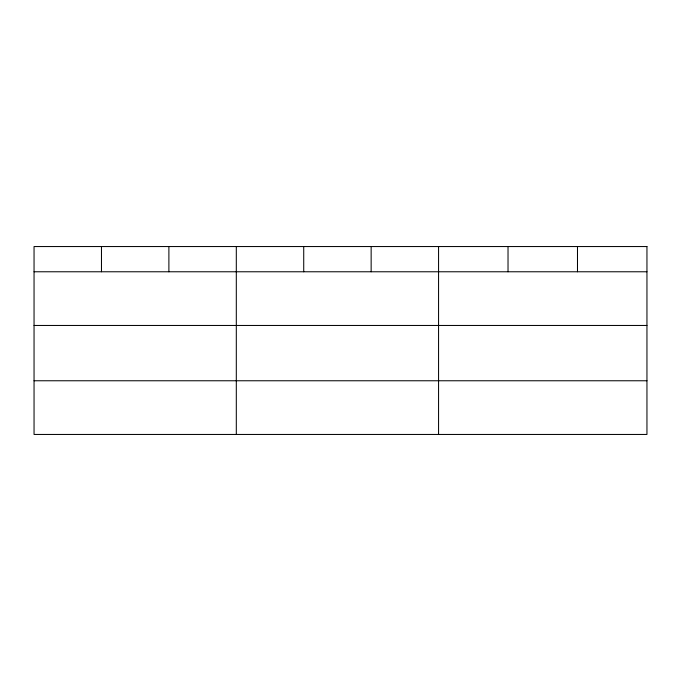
<?xml version="1.0" encoding="UTF-8"?>
<svg xmlns="http://www.w3.org/2000/svg" width="681" height="681" viewBox="0 0 681 681"><rect width="100%" height="100%" fill="white"/><g stroke="black" fill="none" stroke-linecap="round" stroke-linejoin="round"><path stroke-width="1.02" d="M34.05 271.77L646.95 271.77M34.05 325.458L646.95 325.458M34.05 380.764L646.95 380.764M577.488 246.548L577.488 271.77M508.026 246.548L508.026 271.77M438.564 246.548L438.564 434.452M371.145 246.548L371.145 271.77M303.726 246.548L303.726 271.77M236.307 246.548L236.307 434.452M168.888 246.548L168.888 271.77M101.469 246.548L101.469 271.77M646.95 246.548L34.05 246.548L34.05 434.452L646.95 434.452L646.95 246.548"/></g></svg>
